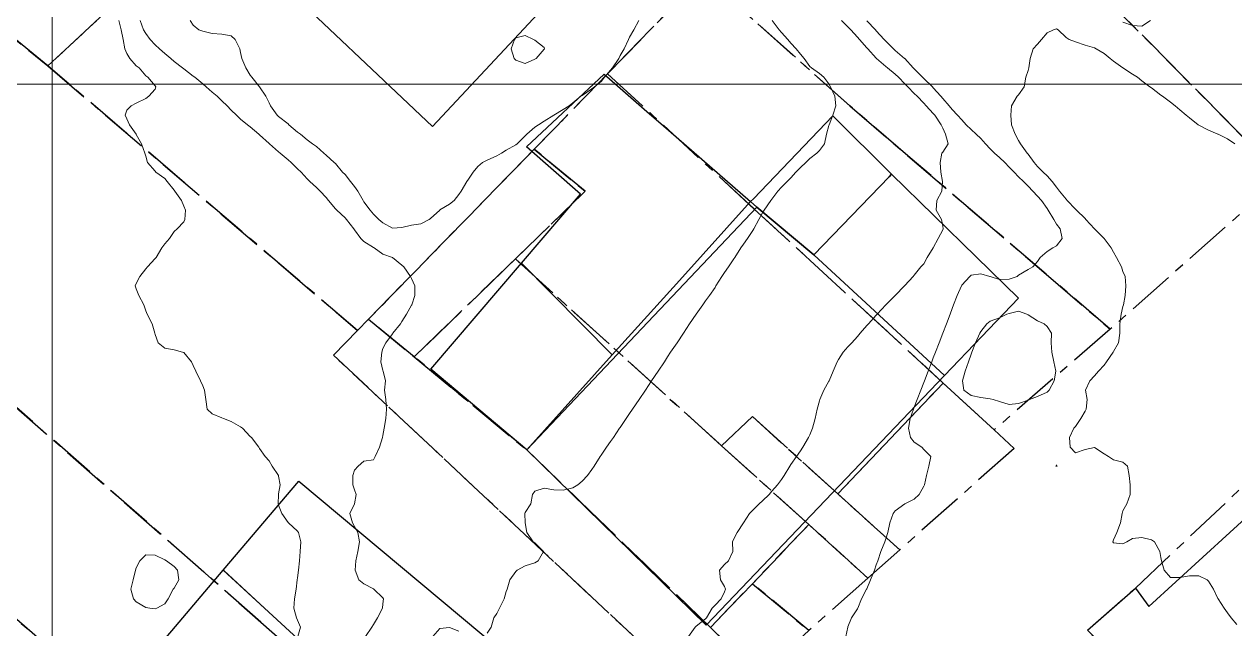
# Model space of a CAD drawing. Header units: centimetres. Extents: x 0 to 642158, y -847 to 649707.
# Drawn here: x 616165.3 to 616229.1, y 621458.7 to 621490.6 of the extents above; entities that cross this region are included whole.
import ezdxf

# ---------------------------------------------------------------- set-up
doc = ezdxf.new("R2010")
doc.units = ezdxf.units.CM
doc.header["$MEASUREMENT"] = 0
doc.linetypes.add('CENTERX2', pattern=[4, 2.5, -0.5, 0.5, -0.5])
doc.layers.add('MEV_grille', color=254, linetype='Continuous', lineweight=9)
doc.layers.add('WAL_topographie 0.5', color=253, linetype='Continuous', lineweight=20)
doc.layers.add('SPW_batiments', color=7, linetype='Continuous')
doc.layers.add('SPW_parcellaire cadastral', color=7, linetype='CENTERX2', lineweight=25, true_color=0xff0542)

# ---------------------------------------------------------------- blocks, each defined once
blk = doc.blocks.new('*U114')
at = {"layer": 'MEV_grille', "transparency": 33554687}
blk.add_lwpolyline([(-1338.461, 0), (1338.461, 0)], dxfattribs=at)
blk = doc.blocks.new('*U115')
at = {"layer": 'MEV_grille', "color": 0, "linetype": 'ByBlock', "lineweight": -2, "transparency": 16777216}
blk.add_blockref('*U114', (0, -900), dxfattribs=at)
blk = doc.blocks.new('*U112')
at = {"layer": 'MEV_grille', "transparency": 33554687}
blk.add_lwpolyline([(0, 1825.476), (0, -1825.476)], dxfattribs=at)
blk = doc.blocks.new('*U113')
at = {"layer": 'MEV_grille', "color": 0, "linetype": 'ByBlock', "lineweight": -2, "transparency": 16777216}
blk.add_blockref('*U112', (800, 0), dxfattribs=at)

msp = doc.modelspace()

# ---------------------------------------------------------------- linework, layer by layer
at = {"layer": 'SPW_batiments'}
for points in [[(616194.959, 621493.848), (616186.859, 621485.151), (616178.227, 621493.324), (616186.33, 621501.882), (616194.959, 621493.848)], [(616199.877, 621477.036), (616196.335, 621473.108), (616191.558, 621477.949), (616194.669, 621481.586), (616191.811, 621484.084), (616195.902, 621487.922), (616198.3, 621485.832), (616198.891, 621485.317), (616203.626, 621481.193), (616199.877, 621477.036)], [(616211.049, 621482.638), (616210.921, 621482.504), (616206.958, 621478.395), (616203.958, 621480.894), (616203.626, 621481.193), (616203.774, 621481.347), (616207.964, 621485.721), (616211.049, 621482.638)], [(616217.742, 621476.095), (616213.852, 621472.02), (616206.958, 621478.395), (616210.921, 621482.504), (616211.049, 621482.638), (616217.742, 621476.095)], [(616206.958, 621478.395), (616213.852, 621472.02), (616201.278, 621458.861), (616191.827, 621468.109), (616203.958, 621480.894), (616206.958, 621478.395)], [(616191.556, 621477.946), (616191.558, 621477.949), (616196.335, 621473.108), (616191.827, 621468.11), (616186.78, 621472.354), (616186.776, 621472.357), (616191.556, 621477.946)], [(616175.831, 621461.757), (616179.816, 621466.455), (616192.675, 621455.699), (616188.097, 621450.475), (616178.008, 621459.745), (616175.857, 621461.734), (616175.831, 621461.757)], [(616235.627, 621462.015), (616234.511, 621460.998), (616235.696, 621459.483), (616235.828, 621459.315), (616233.434, 621457.142), (616227.748, 621451.981), (616221.375, 621458.599), (616223.911, 621460.813), (616224.611, 621459.847), (616231.727, 621466.347), (616235.627, 621462.015)], [(616182.919, 621444.566), (616172.678, 621453.122), (616170.304, 621455.24), (616175.832, 621461.756), (616178.008, 621459.745), (616188.097, 621450.475), (616182.919, 621444.566)]]:
    msp.add_lwpolyline(points, dxfattribs=at)
at = {"layer": 'SPW_parcellaire cadastral'}
for points in [[(616197.191, 621516.933), (616235.418, 621555.017), (616264.146, 621527.459), (616270.004, 621527.689), (616251.564, 621502.312), (616234.258, 621484.847), (616231.631, 621482.512), (616211.062, 621503.356), (616197.191, 621516.933)], [(616187.169, 621507.448), (616166.584, 621488.35), (616134.602, 621514.506), (616155.976, 621537.165), (616187.169, 621507.448)], [(616125.565, 621504.926), (616134.602, 621514.506), (616166.584, 621488.35), (616182.916, 621474.398), (616181.64, 621473.092), (616201.999, 621454.017), (616193.523, 621445.211), (616187.767, 621450.269), (616177.811, 621459.017), (616125.565, 621504.926)], [(616201.141, 621493.137), (616196.09, 621487.935), (616192.226, 621483.959), (616183.491, 621474.991), (616182.916, 621474.398), (616166.584, 621488.35), (616187.169, 621507.448), (616201.141, 621493.137)], [(616120.073, 621497.984), (616125.565, 621504.926), (616177.811, 621459.017), (616187.767, 621450.269), (616193.523, 621445.211), (616187.86, 621439.329), (616182.366, 621444.083), (616173.14, 621452.066), (616172.224, 621452.859), (616141.743, 621479.233), (616120.073, 621497.984)], [(616201.141, 621493.137), (616211.062, 621503.356), (616231.631, 621482.512), (616222.579, 621474.468), (616219.207, 621477.36), (616212.035, 621483.511), (616208.855, 621486.238), (616201.141, 621493.137)], [(616201.141, 621493.137), (616208.855, 621486.238), (616212.035, 621483.511), (616219.207, 621477.36), (616222.579, 621474.468), (616216.458, 621469.153), (616213.775, 621471.626), (616203.819, 621480.804), (616196.09, 621487.935), (616201.141, 621493.137)], [(616208.224, 621465.778), (616203.717, 621469.861), (616202.096, 621468.318), (616191.226, 621478.171), (616194.905, 621481.739), (616192.226, 621483.959), (616196.09, 621487.935), (616203.819, 621480.804), (616213.775, 621471.626), (616208.224, 621465.778)], [(616183.491, 621474.991), (616192.226, 621483.959), (616194.905, 621481.739), (616191.226, 621478.171), (616185.898, 621473.007), (616183.491, 621474.991)], [(616183.385, 621434.68), (616178.457, 621439.035), (616169.031, 621447.479), (616167.07, 621449.166), (616137.455, 621474.256), (616141.743, 621479.233), (616172.224, 621452.859), (616173.14, 621452.066), (616182.366, 621444.083), (616187.86, 621439.329), (616183.385, 621434.68)], [(616203.717, 621461.044), (616201.509, 621458.729), (616191.828, 621468.109), (616185.898, 621473.007), (616191.226, 621478.171), (616202.096, 621468.318), (616206.687, 621464.161), (616203.717, 621461.044)], [(616201.999, 621454.017), (616181.64, 621473.092), (616182.916, 621474.398), (616183.491, 621474.991), (616185.898, 621473.007), (616191.828, 621468.109), (616201.509, 621458.729), (616204.109, 621456.209), (616201.999, 621454.017)], [(616216.458, 621469.153), (616217.513, 621468.179), (616211.484, 621462.823), (616208.224, 621465.778), (616213.775, 621471.626), (616216.458, 621469.153)], [(616209.805, 621461.336), (616206.687, 621464.161), (616202.096, 621468.318), (616203.717, 621469.861), (616208.224, 621465.778), (616211.484, 621462.823), (616209.805, 621461.336)], [(616234.213, 621456.316), (616228.564, 621451.18), (616227.773, 621452.003), (616221.376, 621458.599), (616223.911, 621460.813), (616231.582, 621468.074), (616237.811, 621461.397), (616235.759, 621459.402), (616233.435, 621457.141), (616234.213, 621456.316)], [(616209.805, 621461.336), (616206.694, 621458.57), (616203.717, 621461.044), (616206.687, 621464.161), (616209.805, 621461.336)], [(616204.109, 621456.209), (616201.509, 621458.729), (616203.717, 621461.044), (616206.694, 621458.57), (616204.109, 621456.209)]]:
    msp.add_lwpolyline(points, dxfattribs=at)
at = {"layer": 'WAL_topographie 0.5'}
for points in [[(616170.33, 621490.75), (616170.447, 621490.25), (616170.554, 621489.75), (616170.645, 621489.25), (616170.75, 621489.012), (616170.904, 621488.75), (616171.25, 621488.363), (616171.394, 621488.25), (616171.75, 621487.831), (616171.859, 621487.75), (616172.25, 621487.3), (616172.285, 621487.25), (616172.25, 621487.125), (616171.917, 621486.75), (616171.75, 621486.63), (616171.25, 621486.38), (616170.978, 621486.25), (616170.75, 621486.022), (616170.667, 621485.75), (616170.75, 621485.563), (616170.885, 621485.25), (616171.237, 621484.75), (616171.25, 621484.728), (616171.532, 621484.25), (616171.707, 621483.75), (616171.75, 621483.6), (616171.842, 621483.25), (616172.25, 621482.794), (616172.286, 621482.75), (616172.75, 621482.408), (616172.882, 621482.25), (616173.25, 621481.795), (616173.286, 621481.75), (616173.625, 621481.25), (616173.75, 621480.962), (616173.846, 621480.75), (616173.814, 621480.25), (616173.75, 621480.131), (616173.402, 621479.75), (616173.25, 621479.625), (616173, 621479.25), (616172.75, 621478.966), (616172.596, 621478.75), (616172.302, 621478.25), (616172.25, 621478.198), (616171.844, 621477.75), (616171.75, 621477.65), (616171.434, 621477.25), (616171.25, 621476.882), (616171.189, 621476.75), (616171.25, 621476.603), (616171.375, 621476.25), (616171.648, 621475.75), (616171.75, 621475.429), (616171.824, 621475.25), (616172.083, 621474.75), (616172.229, 621474.25), (616172.25, 621474.183), (616172.398, 621473.75), (616172.75, 621473.463), (616173.25, 621473.373), (616173.691, 621473.25), (616173.75, 621473.233), (616174.156, 621472.75), (616174.25, 621472.559), (616174.392, 621472.25), (616174.639, 621471.75), (616174.75, 621471.472), (616174.839, 621471.25), (616174.917, 621470.75), (616174.991, 621470.25), (616175.25, 621469.995), (616175.75, 621469.788), (616175.843, 621469.75), (616176.25, 621469.597), (616176.75, 621469.313), (616176.841, 621469.25), (616177.25, 621468.811), (616177.318, 621468.75), (616177.7, 621468.25), (616177.75, 621468.171), (616178.036, 621467.75), (616178.25, 621467.528), (616178.403, 621467.25), (616178.741, 621466.75), (616178.75, 621466.719), (616178.834, 621466.25), (616178.75, 621465.781), (616178.745, 621465.75), (616178.724, 621465.25), (616178.75, 621465.186), (616178.922, 621464.75), (616179.25, 621464.279), (616179.28, 621464.25), (616179.75, 621463.813), (616179.802, 621463.75), (616179.913, 621463.25), (616179.884, 621462.75), (616179.858, 621462.25), (616179.801, 621461.75), (616179.75, 621461.361), (616179.734, 621461.25), (616179.669, 621460.75), (616179.596, 621460.25), (616179.56, 621459.75), (616179.698, 621459.25), (616179.75, 621459.122), (616179.909, 621458.75), (616179.764, 621458.25)], [(616171.459, 621490.75), (616171.637, 621490.25), (616171.75, 621490.067), (616171.978, 621489.75), (616172.25, 621489.464), (616172.469, 621489.25), (616172.75, 621489.008), (616173.075, 621488.75), (616173.25, 621488.592), (616173.679, 621488.25), (616173.75, 621488.193), (616174.25, 621487.818), (616174.33, 621487.75), (616174.75, 621487.408), (616174.936, 621487.25), (616175.25, 621486.973), (616175.505, 621486.75), (616175.75, 621486.517), (616176.032, 621486.25), (616176.25, 621486.015), (616176.529, 621485.75), (616176.75, 621485.547), (616177.117, 621485.25), (616177.25, 621485.14), (616177.713, 621484.75), (616177.75, 621484.717), (616178.25, 621484.267), (616178.269, 621484.25), (616178.75, 621483.824), (616178.83, 621483.75), (616179.25, 621483.392), (616179.419, 621483.25), (616179.75, 621482.931), (616179.937, 621482.75), (616180.25, 621482.394), (616180.401, 621482.25), (616180.75, 621481.932), (616180.947, 621481.75), (616181.25, 621481.408), (616181.387, 621481.25), (616181.75, 621480.821), (616181.816, 621480.75), (616182.25, 621480.332), (616182.324, 621480.25), (616182.718, 621479.75), (616182.75, 621479.699), (616183.086, 621479.25), (616183.25, 621479.09), (616183.75, 621478.773), (616183.79, 621478.75), (616184.25, 621478.425), (616184.75, 621478.25), (616184.75, 621478.25), (616185.25, 621477.849), (616185.351, 621477.75), (616185.709, 621477.25), (616185.75, 621477.142), (616185.934, 621476.75), (616185.933, 621476.25), (616185.763, 621475.75), (616185.75, 621475.728), (616185.485, 621475.25), (616185.25, 621474.868), (616185.17, 621474.75), (616184.77, 621474.25), (616184.75, 621474.228), (616184.401, 621473.75), (616184.25, 621473.444), (616184.183, 621473.25), (616184.131, 621472.75), (616184.25, 621472.279), (616184.262, 621472.25), (616184.381, 621471.75), (616184.339, 621471.25), (616184.396, 621470.75), (616184.432, 621470.25), (616184.394, 621469.75), (616184.321, 621469.25), (616184.25, 621468.865), (616184.229, 621468.75), (616184.069, 621468.25), (616183.839, 621467.75), (616183.75, 621467.583), (616183.25, 621467.507), (616182.95, 621467.25), (616182.75, 621467.036), (616182.654, 621466.75), (616182.661, 621466.25), (616182.75, 621466), (616182.836, 621465.75), (616182.75, 621465.25), (616182.75, 621465.25), (616182.497, 621464.75), (616182.652, 621464.25), (616182.75, 621464.052), (616182.926, 621463.75), (616183.01, 621463.25), (616182.917, 621462.75), (616182.818, 621462.25), (616182.781, 621461.75), (616182.974, 621461.25), (616183.25, 621461.041), (616183.75, 621460.764), (616183.775, 621460.75), (616184.25, 621460.297), (616184.283, 621460.25), (616184.25, 621459.977), (616184.225, 621459.75), (616183.969, 621459.25), (616183.75, 621458.89), (616183.667, 621458.75), (616183.321, 621458.25)], [(616174.083, 621490.75), (616174.25, 621490.5), (616174.55, 621490.25), (616174.75, 621490.189), (616175.25, 621490.061), (616175.75, 621490.023), (616176.25, 621489.94), (616176.46, 621489.75), (616176.714, 621489.25), (616176.75, 621489.05), (616176.804, 621488.75), (616177.029, 621488.25), (616177.25, 621487.855), (616177.333, 621487.75), (616177.75, 621487.25), (616177.75, 621487.25), (616178.068, 621486.75), (616178.25, 621486.402), (616178.328, 621486.25), (616178.681, 621485.75), (616178.75, 621485.691), (616179.25, 621485.288), (616179.295, 621485.25), (616179.75, 621484.865), (616179.9, 621484.75), (616180.25, 621484.458), (616180.536, 621484.25), (616180.75, 621484.097), (616181.128, 621483.75), (616181.25, 621483.642), (616181.685, 621483.25), (616181.75, 621483.2), (616182.125, 621482.75), (616182.25, 621482.616), (616182.545, 621482.25), (616182.75, 621481.996), (616182.933, 621481.75), (616183.205, 621481.25), (616183.25, 621481.183), (616183.573, 621480.75), (616183.75, 621480.535), (616184.032, 621480.25), (616184.25, 621480.071), (616184.75, 621479.792), (616185.25, 621479.834), (616185.75, 621479.944), (616186.25, 621480.022), (616186.693, 621480.25), (616186.75, 621480.295), (616187.242, 621480.75), (616187.25, 621480.756), (616187.75, 621481.062), (616187.996, 621481.25), (616188.25, 621481.569), (616188.365, 621481.75), (616188.667, 621482.25), (616188.75, 621482.378), (616189.011, 621482.75), (616189.25, 621483.046), (616189.494, 621483.25), (616189.75, 621483.389), (616190.25, 621483.614), (616190.494, 621483.75), (616190.75, 621483.899), (616191.25, 621484.196), (616191.318, 621484.25), (616191.75, 621484.668), (616191.836, 621484.75), (616192.25, 621485.119), (616192.448, 621485.25), (616192.75, 621485.441), (616193.25, 621485.75), (616193.25, 621485.75), (616193.75, 621486.054), (616194.057, 621486.25), (616194.25, 621486.397), (616194.686, 621486.75), (616194.75, 621486.797), (616195.25, 621487.141), (616195.396, 621487.25), (616195.75, 621487.529), (616195.927, 621487.75), (616196.25, 621488.125), (616196.341, 621488.25), (616196.673, 621488.75), (616196.75, 621488.897), (616196.955, 621489.25), (616197.189, 621489.75), (616197.25, 621489.859), (616197.466, 621490.25), (616197.743, 621490.75)], [(616204.757, 621490.75), (616205.129, 621490.25), (616205.25, 621490.118), (616205.591, 621489.75), (616205.75, 621489.55), (616206.033, 621489.25), (616206.25, 621488.962), (616206.45, 621488.75), (616206.75, 621488.316), (616206.828, 621488.25), (616207.25, 621487.95), (616207.481, 621487.75), (616207.75, 621487.411), (616207.844, 621487.25), (616208.056, 621486.75), (616208.11, 621486.25), (616207.966, 621485.75), (616207.759, 621485.25), (616207.75, 621485.204), (616207.631, 621484.75), (616207.514, 621484.25), (616207.25, 621483.885), (616207.115, 621483.75), (616206.75, 621483.471), (616206.529, 621483.25), (616206.25, 621482.993), (616206.013, 621482.75), (616205.75, 621482.456), (616205.544, 621482.25), (616205.25, 621481.956), (616205.066, 621481.75), (616204.75, 621481.321), (616204.699, 621481.25), (616204.342, 621480.75), (616204.25, 621480.604), (616204.057, 621480.25), (616203.795, 621479.75), (616203.75, 621479.67), (616203.466, 621479.25), (616203.25, 621478.954), (616203.109, 621478.75), (616202.8, 621478.25), (616202.75, 621478.17), (616202.466, 621477.75), (616202.25, 621477.454), (616202.109, 621477.25), (616201.8, 621476.75), (616201.75, 621476.673), (616201.46, 621476.25), (616201.25, 621475.954), (616201.105, 621475.75), (616200.75, 621475.25), (616200.75, 621475.25), (616200.404, 621474.75), (616200.25, 621474.5), (616200.096, 621474.25), (616199.75, 621473.75), (616199.75, 621473.75), (616199.404, 621473.25), (616199.25, 621473), (616199.092, 621472.75), (616198.75, 621472.25), (616198.75, 621472.25), (616198.404, 621471.75), (616198.25, 621471.5), (616198.092, 621471.25), (616197.75, 621470.75), (616197.75, 621470.75), (616197.404, 621470.25), (616197.25, 621470.019), (616197.071, 621469.75), (616196.75, 621469.287), (616196.724, 621469.25), (616196.391, 621468.75), (616196.25, 621468.546), (616196.034, 621468.25), (616195.75, 621467.83), (616195.697, 621467.75), (616195.382, 621467.25), (616195.25, 621467.058), (616195.034, 621466.75), (616194.75, 621466.45), (616194.517, 621466.25), (616194.25, 621466.102), (616193.75, 621465.981), (616193.25, 621465.994), (616192.75, 621466.083), (616192.25, 621465.917), (616192.136, 621465.75), (616192.04, 621465.25), (616191.75, 621464.792), (616191.727, 621464.75), (616191.75, 621464.251), (616191.75, 621464.25), (616191.833, 621463.75), (616192.161, 621463.25), (616192.25, 621463.196), (616192.706, 621462.75), (616192.433, 621462.25), (616192.25, 621462.14), (616191.75, 621461.986), (616191.331, 621461.75), (616191.25, 621461.682), (616190.93, 621461.25), (616190.788, 621460.75), (616190.75, 621460.625), (616190.63, 621460.25), (616190.397, 621459.75), (616190.25, 621459.472), (616190.088, 621459.25), (616189.959, 621458.75), (616189.75, 621458.429)], [(616208.41, 621490.75), (616208.75, 621490.407), (616208.9, 621490.25), (616209.25, 621489.875), (616209.364, 621489.75), (616209.75, 621489.313), (616209.804, 621489.25), (616210.25, 621488.758), (616210.258, 621488.75), (616210.75, 621488.317), (616210.842, 621488.25), (616211.25, 621487.918), (616211.427, 621487.75), (616211.75, 621487.411), (616211.908, 621487.25), (616212.25, 621486.9), (616212.402, 621486.75), (616212.75, 621486.392), (616212.876, 621486.25), (616213.25, 621485.841), (616213.326, 621485.75), (616213.662, 621485.25), (616213.75, 621485.062), (616213.902, 621484.75), (616214.042, 621484.25), (616213.75, 621483.808), (616213.704, 621483.75), (616213.61, 621483.25), (616213.65, 621482.75), (616213.731, 621482.25), (616213.705, 621481.75), (616213.433, 621481.25), (616213.397, 621480.75), (616213.688, 621480.25), (616213.75, 621479.904), (616213.767, 621479.75), (616213.75, 621479.708), (616213.503, 621479.25), (616213.25, 621478.75), (616213.25, 621478.75), (616212.933, 621478.25), (616212.75, 621477.917), (616212.595, 621477.75), (616212.25, 621477.311), (616212.194, 621477.25), (616211.75, 621476.765), (616211.735, 621476.75), (616211.25, 621476.25), (616211.25, 621476.25), (616210.75, 621475.75), (616210.75, 621475.75), (616210.293, 621475.25), (616210.25, 621475.206), (616209.831, 621474.75), (616209.75, 621474.662), (616209.4, 621474.25), (616209.25, 621474.074), (616208.953, 621473.75), (616208.75, 621473.529), (616208.506, 621473.25), (616208.25, 621472.865), (616208.191, 621472.75), (616207.976, 621472.25), (616207.76, 621471.75), (616207.75, 621471.733), (616207.481, 621471.25), (616207.267, 621470.75), (616207.25, 621470.694), (616207.14, 621470.25), (616207.025, 621469.75), (616206.884, 621469.25), (616206.75, 621468.89), (616206.671, 621468.75), (616206.381, 621468.25), (616206.25, 621468.046), (616206.04, 621467.75), (616205.75, 621467.327), (616205.7, 621467.25), (616205.391, 621466.75), (616205.25, 621466.546), (616205.034, 621466.25), (616204.75, 621465.932), (616204.6, 621465.75), (616204.25, 621465.409), (616204.069, 621465.25), (616203.75, 621464.921), (616203.568, 621464.75), (616203.25, 621464.25), (616203.25, 621464.25), (616202.917, 621463.75), (616202.75, 621463.417), (616202.674, 621463.25), (616202.693, 621462.75), (616202.458, 621462.25), (616202.25, 621462.05), (616201.979, 621461.75), (616202.035, 621461.25), (616202.25, 621460.891), (616202.307, 621460.75), (616202.25, 621460.616), (616202.067, 621460.25), (616201.75, 621459.912), (616201.599, 621459.75), (616201.294, 621459.25), (616201.25, 621459.188), (616200.75, 621458.795), (616200.695, 621458.75), (616200.347, 621458.25)], [(616209.75, 621490.731), (616210.202, 621490.25), (616210.25, 621490.196), (616210.659, 621489.75), (616210.75, 621489.653), (616211.158, 621489.25), (616211.25, 621489.172), (616211.732, 621488.75), (616211.75, 621488.735), (616212.199, 621488.25), (616212.25, 621488.196), (616212.689, 621487.75), (616212.75, 621487.692), (616213.205, 621487.25), (616213.25, 621487.202), (616213.652, 621486.75), (616213.75, 621486.637), (616214.086, 621486.25), (616214.25, 621486.056), (616214.523, 621485.75), (616214.75, 621485.499), (616214.994, 621485.25), (616215.25, 621484.993), (616215.51, 621484.75), (616215.75, 621484.516), (616216.003, 621484.25), (616216.25, 621483.982), (616216.484, 621483.75), (616216.75, 621483.513), (616217.031, 621483.25), (616217.25, 621483.019), (616217.513, 621482.75), (616217.75, 621482.507), (616218.002, 621482.25), (616218.25, 621482.006), (616218.506, 621481.75), (616218.75, 621481.481), (616218.95, 621481.25), (616219.25, 621480.828), (616219.308, 621480.75), (616219.599, 621480.25), (616219.75, 621480.002), (616219.933, 621479.75), (616220.051, 621479.25), (616219.75, 621478.857), (616219.55, 621478.75), (616219.25, 621478.563), (616218.893, 621478.25), (616218.75, 621478.028), (616218.5, 621477.75), (616218.25, 621477.611), (616217.75, 621477.308), (616217.67, 621477.25), (616217.25, 621477.101), (616216.75, 621477.079), (616216.25, 621477.244), (616216.229, 621477.25), (616215.75, 621477.394), (616215.25, 621477.308), (616215.178, 621477.25), (616214.75, 621476.786), (616214.731, 621476.75), (616214.515, 621476.25), (616214.325, 621475.75), (616214.25, 621475.554), (616214.135, 621475.25), (616213.942, 621474.75), (616213.75, 621474.25), (616213.75, 621474.25), (616213.558, 621473.75), (616213.365, 621473.25), (616213.25, 621472.95), (616213.173, 621472.75), (616212.981, 621472.25), (616212.788, 621471.75), (616212.75, 621471.65), (616212.596, 621471.25), (616212.404, 621470.75), (616212.25, 621470.35), (616212.211, 621470.25), (616212.042, 621469.75), (616211.94, 621469.25), (616212.046, 621468.75), (616212.25, 621468.513), (616212.654, 621468.25), (616212.75, 621468.118), (616213.128, 621467.75), (616213.017, 621467.25), (616212.896, 621466.75), (616212.782, 621466.25), (616212.75, 621466.191), (616212.5, 621465.75), (616212.25, 621465.496), (616211.75, 621465.25), (616211.75, 621465.25), (616211.25, 621464.891), (616211.143, 621464.75), (616210.963, 621464.25), (616210.853, 621463.75), (616210.75, 621463.417), (616210.701, 621463.25), (616210.497, 621462.75), (616210.325, 621462.25), (616210.25, 621462.038), (616210.155, 621461.75), (616209.946, 621461.25), (616209.75, 621460.766), (616209.741, 621460.75), (616209.472, 621460.25), (616209.268, 621459.75), (616209.25, 621459.712), (616208.95, 621459.25), (616208.75, 621458.77), (616208.741, 621458.75), (616208.641, 621458.25)], [(616224.702, 621490.75), (616224.25, 621490.453), (616223.75, 621490.488), (616223.25, 621490.65)], [(616229.146, 621484.25), (616228.75, 621484.504), (616228.271, 621484.75), (616228.25, 621484.76), (616227.75, 621484.967), (616227.25, 621485.226), (616227.217, 621485.25), (616226.75, 621485.616), (616226.582, 621485.75), (616226.25, 621486.038), (616225.994, 621486.25), (616225.75, 621486.438), (616225.329, 621486.75), (616225.25, 621486.808), (616224.75, 621487.189), (616224.673, 621487.25), (616224.25, 621487.565), (616224.009, 621487.75), (616223.75, 621487.919), (616223.25, 621488.242), (616223.239, 621488.25), (616222.75, 621488.609), (616222.582, 621488.75), (616222.25, 621489.008), (616221.83, 621489.25), (616221.75, 621489.296), (616221.25, 621489.447), (616220.75, 621489.613), (616220.417, 621489.75), (616220.25, 621489.853), (616219.828, 621490.25), (616219.75, 621490.312), (616219.594, 621490.25), (616219.25, 621490.088), (616218.955, 621489.75), (616218.75, 621489.492), (616218.508, 621489.25), (616218.356, 621488.75), (616218.281, 621488.25), (616218.25, 621488.107), (616218.136, 621487.75), (616218.05, 621487.25), (616217.75, 621486.821), (616217.667, 621486.75), (616217.382, 621486.25), (616217.337, 621485.75), (616217.375, 621485.25), (616217.571, 621484.75), (616217.75, 621484.422), (616217.848, 621484.25), (616218.209, 621483.75), (616218.25, 621483.698), (616218.571, 621483.25), (616218.75, 621483.038), (616219.038, 621482.75), (616219.25, 621482.555), (616219.519, 621482.25), (616219.75, 621481.959), (616219.906, 621481.75), (616220.25, 621481.323), (616220.316, 621481.25), (616220.75, 621480.8), (616220.798, 621480.75), (616221.25, 621480.301), (616221.296, 621480.25), (616221.75, 621479.75), (616221.75, 621479.75), (616222.25, 621479.253), (616222.253, 621479.25), (616222.635, 621478.75), (616222.75, 621478.532), (616222.917, 621478.25), (616223.171, 621477.75), (616223.25, 621477.517), (616223.357, 621477.25), (616223.406, 621476.75), (616223.371, 621476.25), (616223.272, 621475.75), (616223.25, 621475.655), (616223.163, 621475.25), (616223.09, 621474.75), (616223.078, 621474.25), (616223.022, 621473.75), (616222.75, 621473.283), (616222.733, 621473.25), (616222.381, 621472.75), (616222.25, 621472.561), (616221.964, 621472.25), (616221.75, 621472.006), (616221.506, 621471.75), (616221.279, 621471.25), (616221.363, 621470.75), (616221.306, 621470.25), (616221.25, 621470.14), (616221.031, 621469.75), (616220.75, 621469.34), (616220.668, 621469.25), (616220.423, 621468.75), (616220.467, 621468.25), (616220.75, 621467.946), (616221.25, 621468.125), (616221.75, 621468.225), (616222.25, 621467.891), (616222.487, 621467.75), (616222.75, 621467.583), (616223.25, 621467.45), (616223.481, 621467.25), (616223.577, 621466.75), (616223.628, 621466.25), (616223.628, 621465.75), (616223.45, 621465.25), (616223.25, 621464.881), (616223.206, 621464.75), (616223.111, 621464.25), (616222.932, 621463.75), (616222.75, 621463.35), (616222.719, 621463.25), (616222.75, 621463.2), (616223.25, 621463.148), (616223.45, 621463.25), (616223.75, 621463.42), (616224.25, 621463.476), (616224.75, 621463.35), (616224.917, 621463.25), (616225.191, 621462.75), (616225.25, 621462.417), (616225.276, 621462.25), (616225.427, 621461.75), (616225.75, 621461.362), (616226.25, 621461.363), (616226.75, 621461.465), (616227.25, 621461.457), (616227.686, 621461.25), (616227.75, 621461.182), (616228.026, 621460.75), (616228.25, 621460.269), (616228.26, 621460.25), (616228.583, 621459.75), (616228.75, 621459.508), (616228.943, 621459.25), (616229.25, 621458.885)], [(616192.25, 621488.707), (616192.316, 621488.75), (616192.75, 621489.239), (616192.761, 621489.25), (616192.75, 621489.321), (616192.25, 621489.713), (616192.183, 621489.75), (616191.75, 621489.947), (616191.25, 621489.831), (616191.182, 621489.75), (616191, 621489.25), (616191.162, 621488.75), (616191.25, 621488.647), (616191.75, 621488.485), (616192.25, 621488.707)], [(616218.25, 621470.727), (616218.328, 621470.75), (616218.75, 621470.92), (616219.25, 621471.151), (616219.359, 621471.25), (616219.622, 621471.75), (616219.706, 621472.25), (616219.614, 621472.75), (616219.492, 621473.25), (616219.463, 621473.75), (616219.478, 621474.25), (616219.25, 621474.615), (616219.101, 621474.75), (616218.75, 621474.898), (616218.25, 621475.223), (616218.189, 621475.25), (616217.75, 621475.413), (616217.25, 621475.298), (616217.128, 621475.25), (616216.75, 621475.07), (616216.25, 621474.893), (616216.076, 621474.75), (616215.75, 621474.35), (616215.698, 621474.25), (616215.482, 621473.75), (616215.289, 621473.25), (616215.25, 621473.147), (616215.1, 621472.75), (616214.928, 621472.25), (616214.8, 621471.75), (616214.87, 621471.25), (616215.25, 621470.972), (616215.75, 621470.871), (616216.25, 621470.798), (616216.412, 621470.75), (616216.75, 621470.652), (616217.25, 621470.5), (616217.75, 621470.539), (616218.25, 621470.727)], [(616219.75, 621467.236), (616219.773, 621467.25), (616219.75, 621467.312), (616219.708, 621467.25), (616219.75, 621467.236)], [(616172.25, 621459.721), (616172.341, 621459.75), (616172.75, 621459.987), (616172.935, 621460.25), (616173.199, 621460.75), (616173.25, 621460.815), (616173.487, 621461.25), (616173.417, 621461.75), (616173.25, 621461.948), (616172.846, 621462.25), (616172.75, 621462.303), (616172.25, 621462.554), (616171.75, 621462.573), (616171.442, 621462.25), (616171.25, 621461.875), (616171.21, 621461.75), (616171.093, 621461.25), (616170.961, 621460.75), (616171.107, 621460.25), (616171.25, 621460.09), (616171.75, 621459.784), (616171.964, 621459.75), (616172.25, 621459.721)], [(616188.25, 621458.543), (616187.75, 621458.739), (616187.25, 621458.676), (616186.882, 621458.25)]]:
    msp.add_lwpolyline(points, dxfattribs=at)

# ---------------------------------------------------------------- block references
at = {"layer": 'MEV_grille', "transparency": 33554687}
for name, p in [('*U113', (615366.814, 620593.644)), ('*U115', (616669.481, 622387.381))]:
    msp.add_blockref(name, p, dxfattribs=at)

doc.saveas('drawing.dxf')
